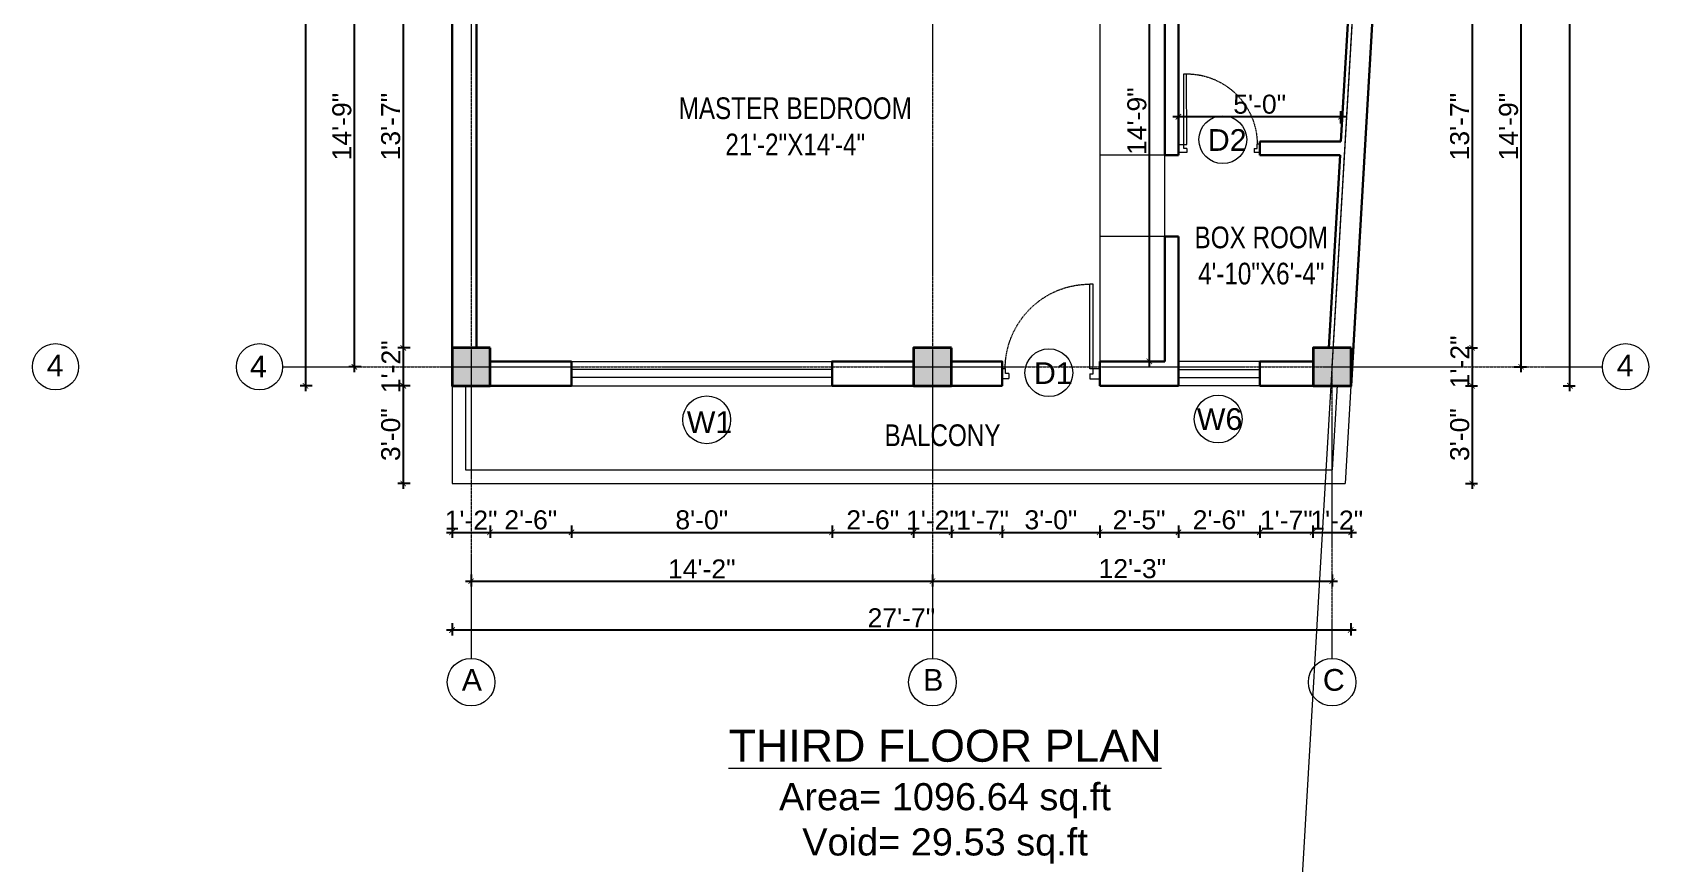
# Model space of a CAD drawing. Header units: inches. Extents: x 84707 to 107235, y 3922 to 10323.
# Drawn here: x 86457 to 87052, y 9509 to 9816 of the extents above; entities that cross this region are included whole.
import ezdxf

# ---------------------------------------------------------------- set-up
doc = ezdxf.new("R2010")
doc.units = ezdxf.units.IN
doc.header["$MEASUREMENT"] = 0
doc.linetypes.add('CENTER', pattern=[2, 1.25, -0.25, 0.25, -0.25])
doc.linetypes.add('HIDDEN', pattern=[0.375, 0.25, -0.125])
for name, color, linetype, lineweight in [('Annotate-Lite.w', 4, 'Continuous', 9), ('Annotations-Bold.w', 2, 'Continuous', 13), ('COLOUM', 3, 'Continuous', 35), ('DIM-2', 4, 'Continuous', 20), ('Door-Window.w', 4, 'Continuous', 15), ('FURNT', 31, 'Continuous', 15), ('text', 7, 'Continuous', 5), ('wall', 240, 'Continuous', 30), ('wall light', 6, 'Continuous', 18), ('window', 130, 'Continuous', 13)]:
    doc.layers.add(name, color=color, linetype=linetype, lineweight=lineweight)
doc.styles.add('ARAIL', font='arial.ttf')
doc.styles.add('arial 1000', font='arial.ttf')
doc.styles.add('DIM', font='arial.ttf', dxfattribs={"width": 0.8})
doc.styles.add('gaurav', font='arial.ttf')
doc.dimstyles.new('8 inch dim', dxfattribs={"dimtxt": 7, "dimasz": 2, "dimexe": 2, "dimexo": 1, "dimgap": 1, "dimtad": 1, "dimdec": 0, "dimzin": 3, "dimdsep": 46, "dimlunit": 4, "dimtxsty": 'ARAIL', "dimblk": 'ARCHTICK', "dimcen": 0.09, "dimdle": 2, "dimadec": 0, "dimazin": 0, "dimtfac": 1, "dimtdec": 0, "dimtix": 1, "dimtofl": 0, "dimtmove": 1, "dimatfit": 3, "dimldrblk": 'ARCHTICK', "dimfxlon": 1, "dimtolj": 1, "dimtzin": 0, "dimarcsym": 0})

# ---------------------------------------------------------------- blocks, each defined once
blk = doc.blocks.new('column 14')
at = {"layer": 'COLOUM'}
h = blk.add_hatch(color=256, dxfattribs=at)
h.dxf.hatch_style = 1
h.paths.add_polyline_path([(7, 7), (-7, 7), (-7, -7), (7, -7)])
blk.add_lwpolyline([(7, 7), (7, -7), (-7, -7), (-7, 7)], close=True, dxfattribs=at)
blk = doc.blocks.new('*U9')
at = {"layer": 'Door-Window.w', "ltscale": 3}
for p, q in [((11067.44, 10097.93), (11092.24, 10116.76)), ((11068.18, 10096.96), (11093, 10115.8)), ((11092.24, 10116.76), (11093, 10115.8)), ((11063.03, 10097.66), (11065.96, 10099.89)), ((11065.25, 10094.74), (11063.03, 10097.66)), ((11065.96, 10099.89), (11067.44, 10097.93)), ((11065.97, 10096.82), (11067.44, 10097.93)), ((11067.44, 10097.93), (11068.18, 10096.96)), ((11066.71, 10095.85), (11065.25, 10094.74)), ((11066.71, 10095.85), (11065.97, 10096.82)), ((11084.8, 10072.06), (11083.33, 10070.95)), ((11084.81, 10068.99), (11083.33, 10070.95)), ((11084.8, 10072.06), (11085.54, 10071.08)), ((11084.81, 10068.99), (11087.74, 10071.22)), ((11085.54, 10071.08), (11087, 10072.19)), ((11087.74, 10071.22), (11087, 10072.19))]:
    blk.add_line(p, q, dxfattribs=at)
at = {"layer": 'Door-Window.w', "color": 9, "linetype": 'HIDDEN', "lineweight": 18}
blk.add_arc((11068.18, 10096.96), 31.16, 307.2347, 37.1906, dxfattribs=at)
blk = doc.blocks.new('*U6')
at = {"layer": 'Door-Window.w', "ltscale": 3}
for p, q in [((11063.05, 10097.68), (11065.97, 10099.9)), ((11063.05, 10097.68), (11064.53, 10095.73)), ((11065.99, 10096.84), (11064.53, 10095.73)), ((11065.25, 10097.81), (11066.71, 10098.92)), ((11065.99, 10096.84), (11065.25, 10097.81)), ((11065.97, 10099.9), (11066.71, 10098.92)), ((11085.5, 10074.13), (11110.32, 10092.96)), ((11086.24, 10073.15), (11111.05, 10091.97)), ((11111.05, 10091.97), (11110.32, 10092.96)), ((11084.04, 10073.02), (11082.57, 10071.91)), ((11082.57, 10071.91), (11084.79, 10068.98)), ((11084.04, 10073.02), (11084.78, 10072.04)), ((11084.78, 10072.04), (11086.24, 10073.15)), ((11086.24, 10073.15), (11085.5, 10074.13)), ((11087.72, 10071.2), (11086.24, 10073.15)), ((11084.79, 10068.98), (11087.72, 10071.2))]:
    blk.add_line(p, q, dxfattribs=at)
at = {"layer": 'Door-Window.w', "color": 9, "linetype": 'HIDDEN', "lineweight": 18}
blk.add_arc((11085.5, 10074.13), 31.16, 37.1906, 127.14649, dxfattribs=at)
blk = doc.blocks.new('_ArchTick')
at = {"color": 0, "linetype": 'ByBlock', "const_width": 0.15}
blk.add_lwpolyline([(-0.5, -0.5), (0.5, 0.5)], dxfattribs=at)
blk = doc.blocks.new('*D614')
at = {"layer": 'Defpoints', "color": 0, "transparency": 16777216}
for p in [(86611.49, 10155.52), (86557.49, 9685.52), (86611.49, 9685.52)]:
    blk.add_point(p, dxfattribs=at)
at = {"layer": 'DIM-2', "color": 0, "lineweight": -2, "transparency": 16777216}
for p, q in [((86559.99, 10155.52), (86555.49, 10155.52)), ((86557.49, 10157.52), (86557.49, 9683.52)), ((86559.99, 9685.52), (86555.49, 9685.52))]:
    blk.add_line(p, q, dxfattribs=at)
at = {"layer": 'DIM-2', "color": 0, "lineweight": -2, "transparency": 16777216, "xscale": 2, "yscale": 2, "zscale": 2}
for p, rotation in [((86557.49, 10155.52), 90), ((86557.49, 9685.52), 270)]:
    blk.add_blockref('_ArchTick', p, dxfattribs=dict(at, rotation=rotation))
at = {"layer": 'DIM-2', "color": 0, "transparency": 16777216, "insert": (86552.91, 9920.52), "char_height": 7, "attachment_point": 5, "rotation": 90, "style": 'ARAIL'}
blk.add_mtext('\\A1;39\'-2"', dxfattribs=at)
blk = doc.blocks.new('*D624')
at = {"layer": 'Defpoints', "color": 0, "transparency": 16777216}
for p in [(86611.49, 9862.52), (86593.49, 9699.52), (86611.49, 9699.52)]:
    blk.add_point(p, dxfattribs=at)
at = {"layer": 'DIM-2', "color": 0, "lineweight": -2, "transparency": 16777216}
for p, q in [((86595.99, 9862.52), (86591.49, 9862.52)), ((86593.49, 9864.52), (86593.49, 9697.52)), ((86595.99, 9699.52), (86591.49, 9699.52))]:
    blk.add_line(p, q, dxfattribs=at)
at = {"layer": 'DIM-2', "color": 0, "lineweight": -2, "transparency": 16777216, "xscale": 2, "yscale": 2, "zscale": 2}
for p, rotation in [((86593.49, 9862.52), 90), ((86593.49, 9699.52), 270)]:
    blk.add_blockref('_ArchTick', p, dxfattribs=dict(at, rotation=rotation))
at = {"layer": 'DIM-2', "color": 0, "transparency": 16777216, "insert": (86588.91, 9781.02), "char_height": 7, "attachment_point": 5, "rotation": 90, "style": 'ARAIL'}
blk.add_mtext('\\A1;13\'-7"', dxfattribs=at)
blk = doc.blocks.new('*D625')
at = {"layer": 'Defpoints', "color": 0, "transparency": 16777216}
for p in [(86611.49, 9699.52), (86593.49, 9685.52), (86611.49, 9685.52)]:
    blk.add_point(p, dxfattribs=at)
at = {"layer": 'DIM-2', "color": 0, "lineweight": -2, "transparency": 16777216}
for p, q in [((86595.99, 9699.52), (86591.49, 9699.52)), ((86593.49, 9701.52), (86593.49, 9683.52)), ((86595.99, 9685.52), (86591.49, 9685.52))]:
    blk.add_line(p, q, dxfattribs=at)
at = {"layer": 'DIM-2', "color": 0, "lineweight": -2, "transparency": 16777216, "xscale": 2, "yscale": 2, "zscale": 2}
for p, rotation in [((86593.49, 9699.52), 90), ((86593.49, 9685.52), 270)]:
    blk.add_blockref('_ArchTick', p, dxfattribs=dict(at, rotation=rotation))
at = {"layer": 'DIM-2', "color": 0, "transparency": 16777216, "insert": (86588.97, 9692.52), "char_height": 7, "attachment_point": 5, "rotation": 90, "style": 'ARAIL'}
blk.add_mtext('\\A1;1\'-2"', dxfattribs=at)
blk = doc.blocks.new('*D626')
at = {"layer": 'Defpoints', "color": 0, "transparency": 16777216}
for p in [(86575.49, 9869.52), (86611.49, 9869.52), (86611.49, 9692.52)]:
    blk.add_point(p, dxfattribs=at)
at = {"layer": 'DIM-2', "color": 0, "lineweight": -2, "transparency": 16777216}
for p, q in [((86577.99, 9869.52), (86573.49, 9869.52)), ((86575.49, 9690.52), (86575.49, 9871.52)), ((86577.99, 9692.52), (86573.49, 9692.52))]:
    blk.add_line(p, q, dxfattribs=at)
at = {"layer": 'DIM-2', "color": 0, "lineweight": -2, "transparency": 16777216, "xscale": 2, "yscale": 2, "zscale": 2}
for p, rotation in [((86575.49, 9869.52), 90), ((86575.49, 9692.52), 270)]:
    blk.add_blockref('_ArchTick', p, dxfattribs=dict(at, rotation=rotation))
at = {"layer": 'DIM-2', "color": 0, "transparency": 16777216, "insert": (86570.91, 9781.02), "char_height": 7, "attachment_point": 5, "rotation": 90, "style": 'ARAIL'}
blk.add_mtext('\\A1;14\'-9"', dxfattribs=at)
blk = doc.blocks.new('*D634')
at = {"layer": 'Defpoints', "color": 0, "transparency": 16777216}
for p in [(86953.09, 9862.52), (86942.77, 9699.52), (86987.36, 9699.52)]:
    blk.add_point(p, dxfattribs=at)
at = {"layer": 'DIM-2', "color": 0, "lineweight": -2, "transparency": 16777216}
for p, q in [((86984.86, 9862.52), (86989.36, 9862.52)), ((86987.36, 9864.52), (86987.36, 9697.52)), ((86984.86, 9699.52), (86989.36, 9699.52))]:
    blk.add_line(p, q, dxfattribs=at)
at = {"layer": 'DIM-2', "color": 0, "lineweight": -2, "transparency": 16777216, "xscale": 2, "yscale": 2, "zscale": 2}
for p, rotation in [((86987.36, 9862.52), 90), ((86987.36, 9699.52), 270)]:
    blk.add_blockref('_ArchTick', p, dxfattribs=dict(at, rotation=rotation))
at = {"layer": 'DIM-2', "color": 0, "transparency": 16777216, "insert": (86982.78, 9781.02), "char_height": 7, "attachment_point": 5, "rotation": 90, "style": 'ARAIL'}
blk.add_mtext('\\A1;13\'-7"', dxfattribs=at)
blk = doc.blocks.new('*D635')
at = {"layer": 'Defpoints', "color": 0, "transparency": 16777216}
for p in [(86942.77, 9699.52), (86942.77, 9685.52), (86987.36, 9685.52)]:
    blk.add_point(p, dxfattribs=at)
at = {"layer": 'DIM-2', "color": 0, "lineweight": -2, "transparency": 16777216}
for p, q in [((86984.86, 9699.52), (86989.36, 9699.52)), ((86987.36, 9701.52), (86987.36, 9683.52)), ((86984.86, 9685.52), (86989.36, 9685.52))]:
    blk.add_line(p, q, dxfattribs=at)
at = {"layer": 'DIM-2', "color": 0, "lineweight": -2, "transparency": 16777216, "xscale": 2, "yscale": 2, "zscale": 2}
for p, rotation in [((86987.36, 9699.52), 90), ((86987.36, 9685.52), 270)]:
    blk.add_blockref('_ArchTick', p, dxfattribs=dict(at, rotation=rotation))
at = {"layer": 'DIM-2', "color": 0, "transparency": 16777216, "insert": (86982.85, 9694.32), "char_height": 7, "attachment_point": 5, "rotation": 90, "style": 'ARAIL'}
blk.add_mtext('\\A1;1\'-2"', dxfattribs=at)
blk = doc.blocks.new('*D636')
at = {"layer": 'Defpoints', "color": 0, "transparency": 16777216}
for p in [(86946.09, 9869.52), (87005.36, 9869.52), (86935.77, 9692.52)]:
    blk.add_point(p, dxfattribs=at)
at = {"layer": 'DIM-2', "color": 0, "lineweight": -2, "transparency": 16777216}
for p, q in [((87002.86, 9869.52), (87007.36, 9869.52)), ((87005.36, 9690.52), (87005.36, 9871.52)), ((87002.86, 9692.52), (87007.36, 9692.52))]:
    blk.add_line(p, q, dxfattribs=at)
at = {"layer": 'DIM-2', "color": 0, "lineweight": -2, "transparency": 16777216, "xscale": 2, "yscale": 2, "zscale": 2}
for p, rotation in [((87005.36, 9869.52), 90), ((87005.36, 9692.52), 270)]:
    blk.add_blockref('_ArchTick', p, dxfattribs=dict(at, rotation=rotation))
at = {"layer": 'DIM-2', "color": 0, "transparency": 16777216, "insert": (87000.79, 9781.02), "char_height": 7, "attachment_point": 5, "rotation": 90, "style": 'ARAIL'}
blk.add_mtext('\\A1;14\'-9"', dxfattribs=at)
blk = doc.blocks.new('*D637')
at = {"layer": 'Defpoints', "color": 0, "transparency": 16777216}
for p in [(86969.36, 10155.52), (87023.36, 10155.52), (86942.77, 9685.52)]:
    blk.add_point(p, dxfattribs=at)
at = {"layer": 'DIM-2', "color": 0, "lineweight": -2, "transparency": 16777216}
for p, q in [((87020.86, 10155.52), (87025.36, 10155.52)), ((87023.36, 9683.52), (87023.36, 10157.52)), ((87020.86, 9685.52), (87025.36, 9685.52))]:
    blk.add_line(p, q, dxfattribs=at)
at = {"layer": 'DIM-2', "color": 0, "lineweight": -2, "transparency": 16777216, "xscale": 2, "yscale": 2, "zscale": 2}
for p, rotation in [((87023.36, 10155.52), 90), ((87023.36, 9685.52), 270)]:
    blk.add_blockref('_ArchTick', p, dxfattribs=dict(at, rotation=rotation))
at = {"layer": 'DIM-2', "color": 0, "transparency": 16777216, "insert": (87018.78, 9920.52), "char_height": 7, "attachment_point": 5, "rotation": 90, "style": 'ARAIL'}
blk.add_mtext('\\A1;39\'-2"', dxfattribs=at)
blk = doc.blocks.new('*D641')
at = {"layer": 'Defpoints', "color": 0, "transparency": 16777216}
for p in [(86942.77, 9685.52), (86940.5, 9649.52), (86987.36, 9649.52)]:
    blk.add_point(p, dxfattribs=at)
at = {"layer": 'DIM-2', "color": 0, "lineweight": -2, "transparency": 16777216}
for p, q in [((86984.86, 9685.52), (86989.36, 9685.52)), ((86987.36, 9687.52), (86987.36, 9647.52)), ((86984.86, 9649.52), (86989.36, 9649.52))]:
    blk.add_line(p, q, dxfattribs=at)
at = {"layer": 'DIM-2', "color": 0, "lineweight": -2, "transparency": 16777216, "xscale": 2, "yscale": 2, "zscale": 2}
for p, rotation in [((86987.36, 9685.52), 90), ((86987.36, 9649.52), 270)]:
    blk.add_blockref('_ArchTick', p, dxfattribs=dict(at, rotation=rotation))
at = {"layer": 'DIM-2', "color": 0, "transparency": 16777216, "insert": (86982.78, 9667.52), "char_height": 7, "attachment_point": 5, "rotation": 90, "style": 'ARAIL'}
blk.add_mtext('\\A1;3\'-0"', dxfattribs=at)
blk = doc.blocks.new('*D617')
at = {"layer": 'Defpoints', "color": 0, "transparency": 16777216}
for p in [(86611.49, 9685.52), (86593.49, 9649.52), (86611.49, 9649.52)]:
    blk.add_point(p, dxfattribs=at)
at = {"layer": 'DIM-2', "color": 0, "lineweight": -2, "transparency": 16777216}
for p, q in [((86595.99, 9685.52), (86591.49, 9685.52)), ((86593.49, 9687.52), (86593.49, 9647.52)), ((86595.99, 9649.52), (86591.49, 9649.52))]:
    blk.add_line(p, q, dxfattribs=at)
at = {"layer": 'DIM-2', "color": 0, "lineweight": -2, "transparency": 16777216, "xscale": 2, "yscale": 2, "zscale": 2}
for p, rotation in [((86593.49, 9685.52), 90), ((86593.49, 9649.52), 270)]:
    blk.add_blockref('_ArchTick', p, dxfattribs=dict(at, rotation=rotation))
at = {"layer": 'DIM-2', "color": 0, "transparency": 16777216, "insert": (86588.91, 9667.52), "char_height": 7, "attachment_point": 5, "rotation": 90, "style": 'ARAIL'}
blk.add_mtext('\\A1;3\'-0"', dxfattribs=at)
blk = doc.blocks.new('*D645')
at = {"layer": 'Defpoints', "color": 0, "transparency": 16777216}
for p in [(86611.49, 9685.52), (86625.49, 9685.52), (86625.49, 9631.52)]:
    blk.add_point(p, dxfattribs=at)
at = {"layer": 'DIM-2', "color": 0, "lineweight": -2, "transparency": 16777216}
for p, q in [((86609.49, 9631.52), (86627.49, 9631.52)), ((86611.49, 9634.02), (86611.49, 9629.52)), ((86625.49, 9634.02), (86625.49, 9629.52))]:
    blk.add_line(p, q, dxfattribs=at)
at = {"layer": 'DIM-2', "color": 0, "lineweight": -2, "transparency": 16777216, "xscale": 2, "yscale": 2, "zscale": 2, "rotation": 180}
blk.add_blockref('_ArchTick', (86611.49, 9631.52), dxfattribs=at)
at = {"layer": 'DIM-2', "color": 0, "lineweight": -2, "transparency": 16777216, "xscale": 2, "yscale": 2, "zscale": 2}
blk.add_blockref('_ArchTick', (86625.49, 9631.52), dxfattribs=at)
at = {"layer": 'DIM-2', "color": 0, "transparency": 16777216, "insert": (86618.49, 9636.03), "char_height": 7, "attachment_point": 5, "style": 'ARAIL'}
blk.add_mtext('\\A1;1\'-2"', dxfattribs=at)
blk = doc.blocks.new('*D646')
at = {"layer": 'Defpoints', "color": 0, "transparency": 16777216}
for p in [(86625.49, 9685.52), (86655.49, 9685.52), (86655.49, 9631.52)]:
    blk.add_point(p, dxfattribs=at)
at = {"layer": 'DIM-2', "color": 0, "lineweight": -2, "transparency": 16777216}
for p, q in [((86623.49, 9631.52), (86657.49, 9631.52)), ((86625.49, 9634.02), (86625.49, 9629.52)), ((86655.49, 9634.02), (86655.49, 9629.52))]:
    blk.add_line(p, q, dxfattribs=at)
at = {"layer": 'DIM-2', "color": 0, "lineweight": -2, "transparency": 16777216, "xscale": 2, "yscale": 2, "zscale": 2, "rotation": 180}
blk.add_blockref('_ArchTick', (86625.49, 9631.52), dxfattribs=at)
at = {"layer": 'DIM-2', "color": 0, "lineweight": -2, "transparency": 16777216, "xscale": 2, "yscale": 2, "zscale": 2}
blk.add_blockref('_ArchTick', (86655.49, 9631.52), dxfattribs=at)
at = {"layer": 'DIM-2', "color": 0, "transparency": 16777216, "insert": (86640.49, 9636.09), "char_height": 7, "attachment_point": 5, "style": 'ARAIL'}
blk.add_mtext('\\A1;2\'-6"', dxfattribs=at)
blk = doc.blocks.new('*D647')
at = {"layer": 'Defpoints', "color": 0, "transparency": 16777216}
for p in [(86655.49, 9685.52), (86751.49, 9685.52), (86751.49, 9631.52)]:
    blk.add_point(p, dxfattribs=at)
at = {"layer": 'DIM-2', "color": 0, "lineweight": -2, "transparency": 16777216}
for p, q in [((86653.49, 9631.52), (86753.49, 9631.52)), ((86655.49, 9634.02), (86655.49, 9629.52)), ((86751.49, 9634.02), (86751.49, 9629.52))]:
    blk.add_line(p, q, dxfattribs=at)
at = {"layer": 'DIM-2', "color": 0, "lineweight": -2, "transparency": 16777216, "xscale": 2, "yscale": 2, "zscale": 2, "rotation": 180}
blk.add_blockref('_ArchTick', (86655.49, 9631.52), dxfattribs=at)
at = {"layer": 'DIM-2', "color": 0, "lineweight": -2, "transparency": 16777216, "xscale": 2, "yscale": 2, "zscale": 2}
blk.add_blockref('_ArchTick', (86751.49, 9631.52), dxfattribs=at)
at = {"layer": 'DIM-2', "color": 0, "transparency": 16777216, "insert": (86703.49, 9636.09), "char_height": 7, "attachment_point": 5, "style": 'ARAIL'}
blk.add_mtext('\\A1;8\'-0"', dxfattribs=at)
blk = doc.blocks.new('*D648')
at = {"layer": 'Defpoints', "color": 0, "transparency": 16777216}
for p in [(86751.49, 9685.52), (86781.49, 9685.52), (86781.49, 9631.52)]:
    blk.add_point(p, dxfattribs=at)
at = {"layer": 'DIM-2', "color": 0, "lineweight": -2, "transparency": 16777216}
for p, q in [((86749.49, 9631.52), (86783.49, 9631.52)), ((86751.49, 9634.02), (86751.49, 9629.52)), ((86781.49, 9634.02), (86781.49, 9629.52))]:
    blk.add_line(p, q, dxfattribs=at)
at = {"layer": 'DIM-2', "color": 0, "lineweight": -2, "transparency": 16777216, "xscale": 2, "yscale": 2, "zscale": 2, "rotation": 180}
blk.add_blockref('_ArchTick', (86751.49, 9631.52), dxfattribs=at)
at = {"layer": 'DIM-2', "color": 0, "lineweight": -2, "transparency": 16777216, "xscale": 2, "yscale": 2, "zscale": 2}
blk.add_blockref('_ArchTick', (86781.49, 9631.52), dxfattribs=at)
at = {"layer": 'DIM-2', "color": 0, "transparency": 16777216, "insert": (86766.49, 9636.09), "char_height": 7, "attachment_point": 5, "style": 'ARAIL'}
blk.add_mtext('\\A1;2\'-6"', dxfattribs=at)
blk = doc.blocks.new('*D649')
at = {"layer": 'Defpoints', "color": 0, "transparency": 16777216}
for p in [(86781.49, 9685.52), (86795.49, 9685.52), (86795.49, 9631.52)]:
    blk.add_point(p, dxfattribs=at)
at = {"layer": 'DIM-2', "color": 0, "lineweight": -2, "transparency": 16777216}
for p, q in [((86779.49, 9631.52), (86797.49, 9631.52)), ((86781.49, 9634.02), (86781.49, 9629.52)), ((86795.49, 9634.02), (86795.49, 9629.52))]:
    blk.add_line(p, q, dxfattribs=at)
at = {"layer": 'DIM-2', "color": 0, "lineweight": -2, "transparency": 16777216, "xscale": 2, "yscale": 2, "zscale": 2, "rotation": 180}
blk.add_blockref('_ArchTick', (86781.49, 9631.52), dxfattribs=at)
at = {"layer": 'DIM-2', "color": 0, "lineweight": -2, "transparency": 16777216, "xscale": 2, "yscale": 2, "zscale": 2}
blk.add_blockref('_ArchTick', (86795.49, 9631.52), dxfattribs=at)
at = {"layer": 'DIM-2', "color": 0, "transparency": 16777216, "insert": (86788.49, 9636.03), "char_height": 7, "attachment_point": 5, "style": 'ARAIL'}
blk.add_mtext('\\A1;1\'-2"', dxfattribs=at)
blk = doc.blocks.new('*D661')
at = {"layer": 'Defpoints', "color": 0, "transparency": 16777216}
for p in [(86795.49, 9685.52), (86814.13, 9685.52), (86814.13, 9631.52)]:
    blk.add_point(p, dxfattribs=at)
at = {"layer": 'DIM-2', "color": 0, "lineweight": -2, "transparency": 16777216}
for p, q in [((86793.49, 9631.52), (86816.13, 9631.52)), ((86795.49, 9634.02), (86795.49, 9629.52)), ((86814.13, 9634.02), (86814.13, 9629.52))]:
    blk.add_line(p, q, dxfattribs=at)
at = {"layer": 'DIM-2', "color": 0, "lineweight": -2, "transparency": 16777216, "xscale": 2, "yscale": 2, "zscale": 2, "rotation": 180}
blk.add_blockref('_ArchTick', (86795.49, 9631.52), dxfattribs=at)
at = {"layer": 'DIM-2', "color": 0, "lineweight": -2, "transparency": 16777216, "xscale": 2, "yscale": 2, "zscale": 2}
blk.add_blockref('_ArchTick', (86814.13, 9631.52), dxfattribs=at)
at = {"layer": 'DIM-2', "color": 0, "transparency": 16777216, "insert": (86806.96, 9636.03), "char_height": 7, "attachment_point": 5, "style": 'ARAIL'}
blk.add_mtext('\\A1;1\'-7"', dxfattribs=at)
blk = doc.blocks.new('*D662')
at = {"layer": 'Defpoints', "color": 0, "transparency": 16777216}
for p in [(86814.13, 9685.52), (86850.12, 9685.52), (86850.12, 9631.52)]:
    blk.add_point(p, dxfattribs=at)
at = {"layer": 'DIM-2', "color": 0, "lineweight": -2, "transparency": 16777216}
for p, q in [((86812.13, 9631.52), (86852.12, 9631.52)), ((86814.13, 9634.02), (86814.13, 9629.52)), ((86850.12, 9634.02), (86850.12, 9629.52))]:
    blk.add_line(p, q, dxfattribs=at)
at = {"layer": 'DIM-2', "color": 0, "lineweight": -2, "transparency": 16777216, "xscale": 2, "yscale": 2, "zscale": 2, "rotation": 180}
blk.add_blockref('_ArchTick', (86814.13, 9631.52), dxfattribs=at)
at = {"layer": 'DIM-2', "color": 0, "lineweight": -2, "transparency": 16777216, "xscale": 2, "yscale": 2, "zscale": 2}
blk.add_blockref('_ArchTick', (86850.12, 9631.52), dxfattribs=at)
at = {"layer": 'DIM-2', "color": 0, "transparency": 16777216, "insert": (86832.13, 9636.09), "char_height": 7, "attachment_point": 5, "style": 'ARAIL'}
blk.add_mtext('\\A1;3\'-0"', dxfattribs=at)
blk = doc.blocks.new('*D663')
at = {"layer": 'Defpoints', "color": 0, "transparency": 16777216}
for p in [(86850.12, 9685.52), (86879.13, 9685.52), (86879.13, 9631.52)]:
    blk.add_point(p, dxfattribs=at)
at = {"layer": 'DIM-2', "color": 0, "lineweight": -2, "transparency": 16777216}
for p, q in [((86848.12, 9631.52), (86881.13, 9631.52)), ((86850.12, 9634.02), (86850.12, 9629.52)), ((86879.13, 9634.02), (86879.13, 9629.52))]:
    blk.add_line(p, q, dxfattribs=at)
at = {"layer": 'DIM-2', "color": 0, "lineweight": -2, "transparency": 16777216, "xscale": 2, "yscale": 2, "zscale": 2, "rotation": 180}
blk.add_blockref('_ArchTick', (86850.12, 9631.52), dxfattribs=at)
at = {"layer": 'DIM-2', "color": 0, "lineweight": -2, "transparency": 16777216, "xscale": 2, "yscale": 2, "zscale": 2}
blk.add_blockref('_ArchTick', (86879.13, 9631.52), dxfattribs=at)
at = {"layer": 'DIM-2', "color": 0, "transparency": 16777216, "insert": (86864.63, 9636.09), "char_height": 7, "attachment_point": 5, "style": 'ARAIL'}
blk.add_mtext('\\A1;2\'-5"', dxfattribs=at)
blk = doc.blocks.new('*D664')
at = {"layer": 'Defpoints', "color": 0, "transparency": 16777216}
for p in [(86879.13, 9685.52), (86909.13, 9685.52), (86909.13, 9631.52)]:
    blk.add_point(p, dxfattribs=at)
at = {"layer": 'DIM-2', "color": 0, "lineweight": -2, "transparency": 16777216}
for p, q in [((86877.13, 9631.52), (86911.13, 9631.52)), ((86879.13, 9634.02), (86879.13, 9629.52)), ((86909.13, 9634.02), (86909.13, 9629.52))]:
    blk.add_line(p, q, dxfattribs=at)
at = {"layer": 'DIM-2', "color": 0, "lineweight": -2, "transparency": 16777216, "xscale": 2, "yscale": 2, "zscale": 2, "rotation": 180}
blk.add_blockref('_ArchTick', (86879.13, 9631.52), dxfattribs=at)
at = {"layer": 'DIM-2', "color": 0, "lineweight": -2, "transparency": 16777216, "xscale": 2, "yscale": 2, "zscale": 2}
blk.add_blockref('_ArchTick', (86909.13, 9631.52), dxfattribs=at)
at = {"layer": 'DIM-2', "color": 0, "transparency": 16777216, "insert": (86894.13, 9636.09), "char_height": 7, "attachment_point": 5, "style": 'ARAIL'}
blk.add_mtext('\\A1;2\'-6"', dxfattribs=at)
blk = doc.blocks.new('*D665')
at = {"layer": 'Defpoints', "color": 0, "transparency": 16777216}
for p in [(86909.13, 9685.52), (86928.6, 9685.52), (86928.6, 9631.52)]:
    blk.add_point(p, dxfattribs=at)
at = {"layer": 'DIM-2', "color": 0, "lineweight": -2, "transparency": 16777216}
for p, q in [((86907.13, 9631.52), (86930.6, 9631.52)), ((86909.13, 9634.02), (86909.13, 9629.52)), ((86928.6, 9634.02), (86928.6, 9629.52))]:
    blk.add_line(p, q, dxfattribs=at)
at = {"layer": 'DIM-2', "color": 0, "lineweight": -2, "transparency": 16777216, "xscale": 2, "yscale": 2, "zscale": 2, "rotation": 180}
blk.add_blockref('_ArchTick', (86909.13, 9631.52), dxfattribs=at)
at = {"layer": 'DIM-2', "color": 0, "lineweight": -2, "transparency": 16777216, "xscale": 2, "yscale": 2, "zscale": 2}
blk.add_blockref('_ArchTick', (86928.6, 9631.52), dxfattribs=at)
at = {"layer": 'DIM-2', "color": 0, "transparency": 16777216, "insert": (86918.86, 9636.03), "char_height": 7, "attachment_point": 5, "style": 'ARAIL'}
blk.add_mtext('\\A1;1\'-7"', dxfattribs=at)
blk = doc.blocks.new('*D666')
at = {"layer": 'Defpoints', "color": 0, "transparency": 16777216}
for p in [(86928.6, 9685.52), (86942.77, 9685.52), (86942.77, 9631.52)]:
    blk.add_point(p, dxfattribs=at)
at = {"layer": 'DIM-2', "color": 0, "lineweight": -2, "transparency": 16777216}
for p, q in [((86926.6, 9631.52), (86944.77, 9631.52)), ((86928.6, 9634.02), (86928.6, 9629.52)), ((86942.77, 9634.02), (86942.77, 9629.52))]:
    blk.add_line(p, q, dxfattribs=at)
at = {"layer": 'DIM-2', "color": 0, "lineweight": -2, "transparency": 16777216, "xscale": 2, "yscale": 2, "zscale": 2, "rotation": 180}
blk.add_blockref('_ArchTick', (86928.6, 9631.52), dxfattribs=at)
at = {"layer": 'DIM-2', "color": 0, "lineweight": -2, "transparency": 16777216, "xscale": 2, "yscale": 2, "zscale": 2}
blk.add_blockref('_ArchTick', (86942.77, 9631.52), dxfattribs=at)
at = {"layer": 'DIM-2', "color": 0, "transparency": 16777216, "insert": (86937.45, 9636.03), "char_height": 7, "attachment_point": 5, "style": 'ARAIL'}
blk.add_mtext('\\A1;1\'-2"', dxfattribs=at)
blk = doc.blocks.new('*D667')
at = {"layer": 'Defpoints', "color": 0, "transparency": 16777216}
for p in [(86618.49, 9685.52), (86788.49, 9685.52), (86788.49, 9613.52)]:
    blk.add_point(p, dxfattribs=at)
at = {"layer": 'DIM-2', "color": 0, "lineweight": -2, "transparency": 16777216}
for p, q in [((86616.49, 9613.52), (86790.49, 9613.52)), ((86618.49, 9616.02), (86618.49, 9611.52)), ((86788.49, 9616.02), (86788.49, 9611.52))]:
    blk.add_line(p, q, dxfattribs=at)
at = {"layer": 'DIM-2', "color": 0, "lineweight": -2, "transparency": 16777216, "xscale": 2, "yscale": 2, "zscale": 2, "rotation": 180}
blk.add_blockref('_ArchTick', (86618.49, 9613.52), dxfattribs=at)
at = {"layer": 'DIM-2', "color": 0, "lineweight": -2, "transparency": 16777216, "xscale": 2, "yscale": 2, "zscale": 2}
blk.add_blockref('_ArchTick', (86788.49, 9613.52), dxfattribs=at)
at = {"layer": 'DIM-2', "color": 0, "transparency": 16777216, "insert": (86703.49, 9618.03), "char_height": 7, "attachment_point": 5, "style": 'ARAIL'}
blk.add_mtext('\\A1;14\'-2"', dxfattribs=at)
blk = doc.blocks.new('*D668')
at = {"layer": 'Defpoints', "color": 0, "transparency": 16777216}
for p in [(86788.49, 9685.52), (86935.77, 9685.52), (86935.77, 9613.52)]:
    blk.add_point(p, dxfattribs=at)
at = {"layer": 'DIM-2', "color": 0, "lineweight": -2, "transparency": 16777216}
for p, q in [((86786.49, 9613.52), (86937.77, 9613.52)), ((86788.49, 9616.02), (86788.49, 9611.52)), ((86935.77, 9616.02), (86935.77, 9611.52))]:
    blk.add_line(p, q, dxfattribs=at)
at = {"layer": 'DIM-2', "color": 0, "lineweight": -2, "transparency": 16777216, "xscale": 2, "yscale": 2, "zscale": 2, "rotation": 180}
blk.add_blockref('_ArchTick', (86788.49, 9613.52), dxfattribs=at)
at = {"layer": 'DIM-2', "color": 0, "lineweight": -2, "transparency": 16777216, "xscale": 2, "yscale": 2, "zscale": 2}
blk.add_blockref('_ArchTick', (86935.77, 9613.52), dxfattribs=at)
at = {"layer": 'DIM-2', "color": 0, "transparency": 16777216, "insert": (86862.13, 9618.09), "char_height": 7, "attachment_point": 5, "style": 'ARAIL'}
blk.add_mtext('\\A1;12\'-3"', dxfattribs=at)
blk = doc.blocks.new('*D669')
at = {"layer": 'Defpoints', "color": 0, "transparency": 16777216}
for p in [(86611.49, 9685.52), (86942.6, 9685.52), (86611.49, 9595.52)]:
    blk.add_point(p, dxfattribs=at)
at = {"layer": 'DIM-2', "color": 0, "lineweight": -2, "transparency": 16777216}
for p, q in [((86944.6, 9595.52), (86609.49, 9595.52)), ((86611.49, 9598.02), (86611.49, 9593.52)), ((86942.6, 9598.02), (86942.6, 9593.52))]:
    blk.add_line(p, q, dxfattribs=at)
at = {"layer": 'DIM-2', "color": 0, "lineweight": -2, "transparency": 16777216, "xscale": 2, "yscale": 2, "zscale": 2, "rotation": 180}
blk.add_blockref('_ArchTick', (86611.49, 9595.52), dxfattribs=at)
at = {"layer": 'DIM-2', "color": 0, "lineweight": -2, "transparency": 16777216, "xscale": 2, "yscale": 2, "zscale": 2}
blk.add_blockref('_ArchTick', (86942.6, 9595.52), dxfattribs=at)
at = {"layer": 'DIM-2', "color": 0, "transparency": 16777216, "insert": (86777.04, 9600.03), "char_height": 7, "attachment_point": 5, "style": 'ARAIL'}
blk.add_mtext('\\A1;27\'-7"', dxfattribs=at)
blk = doc.blocks.new('*D696')
at = {"layer": 'Defpoints', "color": 0, "transparency": 16777216}
for p in [(86868.41, 9871.52), (86874.12, 9871.52), (86874.12, 9694.52)]:
    blk.add_point(p, dxfattribs=at)
at = {"layer": 'DIM-2', "color": 0, "lineweight": -2, "transparency": 16777216}
for p, q in [((86870.91, 9871.52), (86866.41, 9871.52)), ((86868.41, 9692.52), (86868.41, 9873.52)), ((86870.91, 9694.52), (86866.41, 9694.52))]:
    blk.add_line(p, q, dxfattribs=at)
at = {"layer": 'DIM-2', "color": 0, "lineweight": -2, "transparency": 16777216, "xscale": 2, "yscale": 2, "zscale": 2}
for p, rotation in [((86868.41, 9871.52), 90), ((86868.41, 9694.52), 270)]:
    blk.add_blockref('_ArchTick', p, dxfattribs=dict(at, rotation=rotation))
at = {"layer": 'DIM-2', "color": 0, "transparency": 16777216, "insert": (86863.84, 9783.02), "char_height": 7, "attachment_point": 5, "rotation": 90, "style": 'ARAIL'}
blk.add_mtext('\\A1;14\'-9"', dxfattribs=at)
blk = doc.blocks.new('*D697')
at = {"layer": 'Defpoints', "color": 0, "transparency": 16777216}
for p in [(86879.12, 9784.67), (86879.12, 9775.52), (86939, 9775.52)]:
    blk.add_point(p, dxfattribs=at)
at = {"layer": 'DIM-2', "color": 0, "lineweight": -2, "transparency": 16777216}
for p, q in [((86879.12, 9782.17), (86879.12, 9786.67)), ((86939, 9782.17), (86939, 9786.67)), ((86941, 9784.67), (86877.12, 9784.67))]:
    blk.add_line(p, q, dxfattribs=at)
at = {"layer": 'DIM-2', "color": 0, "lineweight": -2, "transparency": 16777216, "xscale": 2, "yscale": 2, "zscale": 2, "rotation": 180}
blk.add_blockref('_ArchTick', (86879.12, 9784.67), dxfattribs=at)
at = {"layer": 'DIM-2', "color": 0, "lineweight": -2, "transparency": 16777216, "xscale": 2, "yscale": 2, "zscale": 2}
blk.add_blockref('_ArchTick', (86939, 9784.67), dxfattribs=at)
at = {"layer": 'DIM-2', "color": 0, "transparency": 16777216, "insert": (86909.06, 9789.24), "char_height": 7, "attachment_point": 5, "style": 'ARAIL'}
blk.add_mtext('\\A1;5\'-0"', dxfattribs=at)

msp = doc.modelspace()

# ---------------------------------------------------------------- linework, layer by layer
at = {"layer": 'Annotate-Lite.w', "ltscale": 0.005}
for centre in [(86895.47, 9776.22), (86831.4, 9690.33), (86705.32, 9672.99), (86893.77, 9673.25)]:
    msp.add_circle(centre, 8.81, dxfattribs=at)
at = {"layer": 'Annotations-Bold.w', "linetype": 'CENTER', "ltscale": 0.3}
for p, q in [((86618.49, 10261.58), (86618.49, 9585.08)), ((86788.49, 10261.58), (86788.49, 9585.08)), ((86549.07, 9692.52), (87035.32, 9692.52))]:
    msp.add_line(p, q, dxfattribs=at)
msp.add_lwpolyline([(86935.77, 9585.08), (86935.77, 9692.52), (86962.36, 10148.52), (86962.36, 10261.58)], dxfattribs=at)
at = {"layer": 'DIM-2'}
msp.add_xline((86935.77, 9692.52), (0.0582225, 0.9983036), dxfattribs=at)
for centre, radius in [((86465.37, 9692.52), 8.53), ((86540.54, 9692.52), 8.53), ((87043.86, 9692.52), 8.53), ((86618.49, 9576.32), 8.77), ((86788.49, 9576.32), 8.77), ((86935.77, 9576.32), 8.77)]:
    msp.add_circle(centre, radius, dxfattribs=at)
at = {"layer": 'FURNT'}
for p, q in [((86850.12, 9871.52), (86850.12, 9694.52)), ((86874.12, 9770.52), (86850.12, 9770.52)), ((86874.12, 9740.52), (86874.12, 9770.52)), ((86874.12, 9740.52), (86850.12, 9740.52))]:
    msp.add_line(p, q, dxfattribs=at)
at = {"layer": 'wall'}
for p, q in [((86953.9, 9876.52), (86942.77, 9685.52)), ((86874.12, 9871.52), (86874.12, 9770.52)), ((86879.12, 9871.52), (86879.12, 9770.52)), ((86611.49, 9862.52), (86611.49, 9699.52)), ((86620.49, 9862.52), (86620.49, 9699.52)), ((86939, 9775.52), (86909.13, 9775.52)), ((86909.13, 9775.52), (86909.13, 9770.52)), ((86879.12, 9770.52), (86874.12, 9770.52)), ((86938.71, 9770.52), (86909.13, 9770.52)), ((86879.12, 9740.52), (86874.12, 9740.52)), ((86874.12, 9740.52), (86874.12, 9694.52)), ((86879.12, 9740.52), (86879.12, 9694.52)), ((86655.49, 9694.52), (86625.49, 9694.52)), ((86655.49, 9685.52), (86655.49, 9694.52)), ((86850.12, 9694.52), (86850.12, 9685.52)), ((86874.12, 9694.52), (86850.12, 9694.52)), ((86879.13, 9694.52), (86879.12, 9694.52)), ((86879.13, 9685.52), (86879.13, 9694.52)), ((86909.13, 9694.52), (86928.6, 9694.52)), ((86909.13, 9685.52), (86909.13, 9694.52)), ((86655.49, 9685.52), (86625.49, 9685.52)), ((86879.13, 9685.52), (86850.12, 9685.52)), ((86909.13, 9685.52), (86928.6, 9685.52))]:
    msp.add_line(p, q, dxfattribs=at)
for points in [[(86944.07, 9862.52), (86939, 9775.52)], [(86938.71, 9770.52), (86934.57, 9699.52)]]:
    msp.add_lwpolyline(points, dxfattribs=at)
for points in [[(86781.49, 9685.52), (86751.49, 9685.52), (86751.49, 9694.52), (86781.49, 9694.52)], [(86795.49, 9685.52), (86814.13, 9685.52), (86814.13, 9694.52), (86795.49, 9694.52)]]:
    msp.add_lwpolyline(points, close=True, dxfattribs=at)
at = {"layer": 'wall light'}
for p, q in [((86611.49, 9685.52), (86611.49, 9649.52)), ((86616.49, 9685.52), (86616.49, 9654.52)), ((86937.61, 9685.81), (86935.78, 9654.52)), ((86942.6, 9685.52), (86940.5, 9649.52)), ((86616.49, 9654.52), (86935.78, 9654.52)), ((86611.49, 9649.52), (86940.5, 9649.52))]:
    msp.add_line(p, q, dxfattribs=at)
at = {"layer": 'window'}
for p, q in [((86655.49, 9694.52), (86751.49, 9694.52)), ((86751.49, 9691.52), (86655.49, 9691.52)), ((86909.13, 9694.52), (86879.13, 9694.52)), ((86879.13, 9691.52), (86909.13, 9691.52)), ((86751.49, 9688.52), (86655.49, 9688.52)), ((86655.49, 9685.52), (86751.49, 9685.52)), ((86879.13, 9688.52), (86909.13, 9688.52)), ((86909.13, 9685.52), (86879.13, 9685.52))]:
    msp.add_line(p, q, dxfattribs=at)

# ---------------------------------------------------------------- block references
at = {"layer": 'Door-Window.w', "linetype": 'ByBlock'}
for name, p, xscale, yscale, zscale, rotation in [('*U6', (85795.02, -2658.12), -0.8331589850765594, 0.8331589850765594, 0.8331589850765594, 307.2660034294755), ('*U9', (85483.63, -5224.69), -0.9997907820917175, 0.9997907820917175, 0.9997907820917175, 307.1524242901596)]:
    msp.add_blockref(name, p, dxfattribs=dict(at, xscale=xscale, yscale=yscale, zscale=zscale, rotation=rotation))
at = {"layer": 'wall', "xscale": -1, "rotation": 270}
for p in [(86618.49, 9692.52), (86788.49, 9692.52), (86935.77, 9692.52)]:
    msp.add_blockref('column 14', p, dxfattribs=at)

# ---------------------------------------------------------------- texts
at = {"ltscale": 7, "char_height": 8, "width": 121.9318, "attachment_point": 8, "style": 'DIM'}
for s, insert in [('MASTER BEDROOM\\P21\'-2"X14\'-4"', (86737.94, 9770.45)), ('BOX ROOM\\P4\'-10"X6\'-4"', (86909.65, 9722.75)), ('BALCONY', (86792.21, 9663.19))]:
    msp.add_mtext(s, dxfattribs=dict(at, insert=insert))
at = {"layer": 'Annotate-Lite.w', "ltscale": 0.005, "char_height": 8, "attachment_point": 1, "style": 'gaurav'}
for s, insert in [('D2', (86889.95, 9780.09)), ('D1', (86825.88, 9694.2)), ('W1', (86697.97, 9676.16)), ('W6', (86885.91, 9677.26))]:
    msp.add_mtext_dynamic_manual_height_columns(s, width=8, gutter_width=100, heights=[0], dxfattribs=dict(at, insert=insert))
at = {"layer": 'Annotations-Bold.w', "linetype": 'CENTER', "ltscale": 1.5, "char_height": 8, "attachment_point": 1, "style": 'ARAIL'}
for insert in [(86462.13, 9696.98), (86537, 9696.66), (87040.62, 9696.98)]:
    msp.add_mtext_dynamic_manual_height_columns('4', width=6.5393, gutter_width=100, heights=[0], dxfattribs=dict(at, insert=insert))
at = {"layer": 'DIM-2', "char_height": 8, "attachment_point": 1, "style": 'ARAIL'}
for s, insert in [('A', (86615.06, 9581.15)), ('B', (86785.06, 9581.15)), ('C', (86932.34, 9581.15))]:
    msp.add_mtext_dynamic_manual_height_columns(s, width=6.5393, gutter_width=100, heights=[0], dxfattribs=dict(at, insert=insert))
at = {"layer": 'text', "insert": (86793.13, 9534.11), "char_height": 11.811, "width": 316.0319, "attachment_point": 5, "style": 'arial 1000'}
msp.add_mtext('{\\LTHIRD FLOOR PLAN\\P\\H0.84667x;\\lArea= 1096.64 sq.ft\\PVoid= 29.53 sq.ft}', dxfattribs=at)

# ---------------------------------------------------------------- dimensions: what is measured, and where the dimension line sits
at = {"layer": 'DIM-2'}
for base, p1, p2, picture, middle in [((86557.49, 9685.52), (86611.49, 10155.52), (86611.49, 9685.52), '*D614', (86552.91, 9920.52)), ((87023.36, 10155.52), (86942.77, 9685.52), (86969.36, 10155.52), '*D637', (87018.78, 9920.52)), ((86575.49, 9869.52), (86611.49, 9692.52), (86611.49, 9869.52), '*D626', (86570.91, 9781.02)), ((86868.41, 9871.52), (86874.12, 9694.52), (86874.12, 9871.52), '*D696', (86863.84, 9783.02)), ((87005.36, 9869.52), (86935.77, 9692.52), (86946.09, 9869.52), '*D636', (87000.79, 9781.02)), ((86593.49, 9699.52), (86611.49, 9862.52), (86611.49, 9699.52), '*D624', (86588.91, 9781.02)), ((86987.36, 9699.52), (86953.09, 9862.52), (86942.77, 9699.52), '*D634', (86982.78, 9781.02)), ((86593.49, 9649.52), (86611.49, 9685.52), (86611.49, 9649.52), '*D617', (86588.91, 9667.52))]:
    dim = msp.add_linear_dim(base=base, p1=p1, p2=p2, angle=90, dimstyle='8 inch dim', dxfattribs=at)
    dim.commit()
    dim.dimension.update_dxf_attribs({"geometry": picture, "text_midpoint": middle})
for base, p1, p2, picture, middle in [((86879.12, 9784.67), (86939, 9775.52), (86879.12, 9775.52), '*D697', (86909.06, 9789.24)), ((86611.49, 9595.52), (86942.6, 9685.52), (86611.49, 9685.52), '*D669', (86777.04, 9600.03)), ((86788.49, 9613.52), (86618.49, 9685.52), (86788.49, 9685.52), '*D667', (86703.49, 9618.03)), ((86655.49, 9631.52), (86625.49, 9685.52), (86655.49, 9685.52), '*D646', (86640.49, 9636.09)), ((86751.49, 9631.52), (86655.49, 9685.52), (86751.49, 9685.52), '*D647', (86703.49, 9636.09)), ((86781.49, 9631.52), (86751.49, 9685.52), (86781.49, 9685.52), '*D648', (86766.49, 9636.09)), ((86935.77, 9613.52), (86788.49, 9685.52), (86935.77, 9685.52), '*D668', (86862.13, 9618.09)), ((86850.12, 9631.52), (86814.13, 9685.52), (86850.12, 9685.52), '*D662', (86832.13, 9636.09)), ((86879.13, 9631.52), (86850.12, 9685.52), (86879.13, 9685.52), '*D663', (86864.63, 9636.09)), ((86909.13, 9631.52), (86879.13, 9685.52), (86909.13, 9685.52), '*D664', (86894.13, 9636.09))]:
    dim = msp.add_linear_dim(base=base, p1=p1, p2=p2, dimstyle='8 inch dim', dxfattribs=at)
    dim.commit()
    dim.dimension.update_dxf_attribs({"geometry": picture, "text_midpoint": middle})
for base, p1, p2, picture, middle in [((86593.49, 9685.52), (86611.49, 9699.52), (86611.49, 9685.52), '*D625', (86593.49, 9692.52)), ((86987.36, 9685.52), (86942.77, 9699.52), (86942.77, 9685.52), '*D635', (86987.36, 9694.32)), ((86987.36, 9649.52), (86942.77, 9685.52), (86940.5, 9649.52), '*D641', (86987.36, 9667.52))]:
    dim = msp.add_linear_dim(base=base, p1=p1, p2=p2, angle=90, dimstyle='8 inch dim', dxfattribs=at)
    dim.commit()
    dim.dimension.update_dxf_attribs({"geometry": picture, "text_midpoint": middle, "dimtype": 160})
for base, p1, p2, picture, middle in [((86625.49, 9631.52), (86611.49, 9685.52), (86625.49, 9685.52), '*D645', (86618.49, 9631.52)), ((86795.49, 9631.52), (86781.49, 9685.52), (86795.49, 9685.52), '*D649', (86788.49, 9631.52)), ((86814.13, 9631.52), (86795.49, 9685.52), (86814.13, 9685.52), '*D661', (86806.96, 9631.52)), ((86928.6, 9631.52), (86909.13, 9685.52), (86928.6, 9685.52), '*D665', (86918.86, 9631.52)), ((86942.77, 9631.52), (86928.6, 9685.52), (86942.77, 9685.52), '*D666', (86937.45, 9631.52))]:
    dim = msp.add_linear_dim(base=base, p1=p1, p2=p2, dimstyle='8 inch dim', dxfattribs=at)
    dim.commit()
    dim.dimension.update_dxf_attribs({"geometry": picture, "text_midpoint": middle, "dimtype": 160})

doc.saveas('drawing.dxf')
